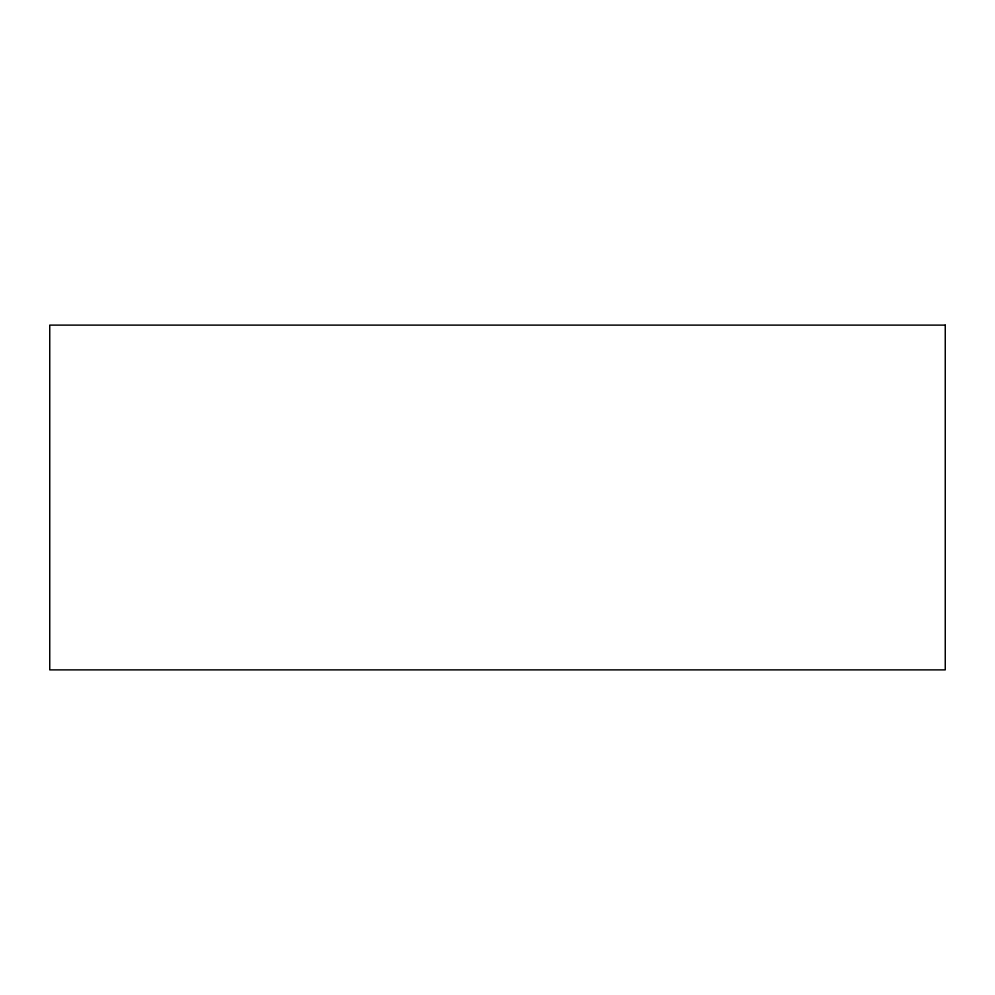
<?xml version="1.0" encoding="UTF-8"?>
<svg xmlns="http://www.w3.org/2000/svg" width="995" height="995" viewBox="0 0 995 995"><rect width="100%" height="100%" fill="white"/><g stroke="black" fill="none" stroke-linecap="round" stroke-linejoin="round"><path stroke-width="1.49" d="M945.25 325.116L49.75 325.116L49.75 669.884L945.25 669.884L945.25 325.116"/></g></svg>
